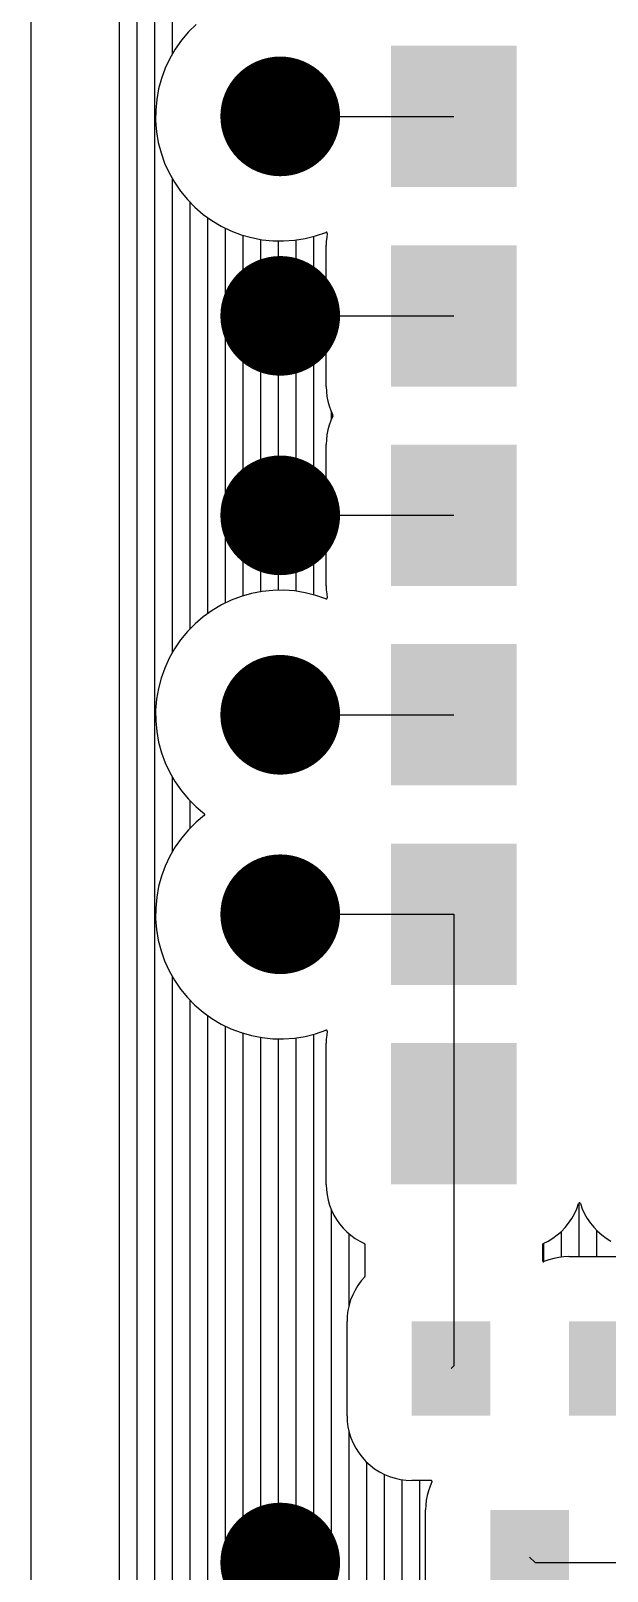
# Model space of a CAD drawing. Extents: x 295 to 953, y 10 to 290.
# Drawn here: x 537 to 558.8, y 170.3 to 228.6 of the extents above; entities that cross this region are included whole.
import ezdxf

# ---------------------------------------------------------------- set-up
doc = ezdxf.new("R2010")
doc.units = 0
doc.header["$LTSCALE"] = 5
doc.header["$MEASUREMENT"] = 0
doc.layers.get('0').update_dxf_attribs({"linetype": 'CONTINUOUS', "lineweight": 25})
doc.layers.add('ART001_PHO', color=7, linetype='CONTINUOUS')

msp = doc.modelspace()

# ---------------------------------------------------------------- linework, layer by layer
at = {"color": 7, "const_width": 2.263}
for points in [[(546.407, 226.454, 1), (546.407, 224.191, 1)], [(546.407, 218.91, 1), (546.407, 216.647, 1)], [(546.407, 211.366, 1), (546.407, 209.103, 1)], [(546.407, 203.823, 1), (546.407, 201.559, 1)], [(546.407, 196.279, 1), (546.407, 194.016, 1)], [(546.407, 171.761, 1), (546.407, 169.498, 1)]]:
    msp.add_lwpolyline(points, format="xyb", close=True, dxfattribs=at)
at = {"color": 7}
for points in [[(551.382, 179.748), (554.352, 179.748), (551.382, 176.184), (554.352, 176.184)], [(557.322, 179.748), (560.292, 179.748), (557.322, 176.184), (560.292, 176.184)], [(554.352, 172.62), (557.322, 172.62), (554.352, 169.056), (557.322, 169.056)]]:
    msp.add_solid(points, dxfattribs=at)
at = {"layer": 'ART001_PHO', "color": 7}
for p, q in [((541.653, 251.052), (541.653, 87.445)), ((540.985, 249.775), (540.985, 88.722)), ((536.978, 246.469), (536.978, 92.029)), ((540.319, 246.469), (540.319, 92.029)), ((542.322, 230.516), (542.322, 227.673)), ((542.939, 228.514), (542.675, 228.201)), ((543.228, 228.802), (542.939, 228.514)), ((542.44, 227.867), (542.234, 227.514)), ((542.675, 228.201), (542.44, 227.867)), ((542.234, 227.514), (542.06, 227.144)), ((541.919, 226.761), (541.811, 226.367)), ((542.06, 227.144), (541.919, 226.761)), ((541.811, 226.367), (541.738, 225.964)), ((541.7, 225.558), (541.697, 225.149)), ((541.738, 225.964), (541.7, 225.558)), ((541.697, 225.149), (541.73, 224.741)), ((546.407, 225.322), (552.971, 225.322)), ((541.73, 224.741), (541.798, 224.338)), ((541.798, 224.338), (541.9, 223.943)), ((541.9, 223.943), (542.037, 223.557)), ((542.037, 223.557), (542.206, 223.185)), ((542.206, 223.185), (542.407, 222.83)), ((542.322, 222.972), (542.322, 205.041)), ((542.407, 222.83), (542.638, 222.492)), ((542.638, 222.492), (542.897, 222.176)), ((542.897, 222.176), (543.183, 221.884)), ((542.99, 222.076), (542.99, 205.937)), ((543.183, 221.884), (543.493, 221.618)), ((543.493, 221.618), (543.825, 221.379)), ((543.658, 221.494), (543.658, 206.52)), ((543.825, 221.379), (544.176, 221.17)), ((544.176, 221.17), (544.544, 220.993)), ((544.326, 221.093), (544.326, 206.92)), ((544.544, 220.993), (544.927, 220.848)), ((544.927, 220.848), (545.32, 220.736)), ((544.995, 220.826), (544.995, 207.188)), ((547.348, 220.704), (547.744, 220.803)), ((547.744, 220.803), (548.135, 220.937)), ((548.138, 220.938), (548.135, 220.937)), ((548.141, 220.939), (548.138, 220.938)), ((548.144, 220.939), (548.141, 220.939)), ((548.148, 220.94), (548.144, 220.939)), ((548.151, 220.94), (548.148, 220.94)), ((548.154, 220.939), (548.151, 220.94)), ((548.157, 220.939), (548.154, 220.939)), ((548.16, 220.938), (548.157, 220.939)), ((548.163, 220.937), (548.16, 220.938)), ((548.166, 220.936), (548.163, 220.937)), ((548.185, 220.896), (548.163, 220.748)), ((548.169, 220.934), (548.166, 220.936)), ((548.171, 220.932), (548.169, 220.934)), ((548.174, 220.93), (548.171, 220.932)), ((548.176, 220.928), (548.174, 220.93)), ((548.178, 220.926), (548.176, 220.928)), ((548.18, 220.923), (548.178, 220.926)), ((548.181, 220.92), (548.18, 220.923)), ((548.183, 220.917), (548.181, 220.92)), ((548.184, 220.914), (548.183, 220.917)), ((548.185, 220.911), (548.184, 220.914)), ((548.185, 220.908), (548.185, 220.911)), ((548.186, 220.905), (548.185, 220.908)), ((548.185, 220.896), (548.186, 220.899)), ((548.186, 220.902), (548.186, 220.905)), ((548.186, 220.899), (548.186, 220.902)), ((545.32, 220.736), (545.721, 220.659)), ((545.663, 220.668), (545.663, 207.345)), ((545.721, 220.659), (546.128, 220.617)), ((546.128, 220.617), (546.536, 220.611)), ((546.331, 220.61), (546.331, 207.404)), ((546.536, 220.611), (546.944, 220.64)), ((546.944, 220.64), (547.348, 220.704)), ((546.999, 220.646), (546.999, 207.367)), ((547.668, 220.781), (547.668, 207.233)), ((548.149, 220.6), (548.145, 220.452)), ((548.145, 215.106), (548.145, 220.452)), ((548.163, 220.748), (548.149, 220.6)), ((546.407, 217.779), (552.971, 217.779)), ((548.145, 217.779), (550.595, 217.779)), ((548.145, 215.106), (548.152, 214.919)), ((548.152, 214.919), (548.173, 214.734)), ((548.173, 214.734), (548.208, 214.551)), ((548.208, 214.551), (548.257, 214.371)), ((548.257, 214.371), (548.32, 214.196)), ((548.321, 213.82), (548.258, 213.644)), ((548.32, 214.196), (548.397, 214.023)), ((548.397, 213.99), (548.321, 213.82)), ((548.336, 214.157), (548.336, 213.856)), ((548.398, 214.02), (548.397, 214.023)), ((548.397, 213.99), (548.398, 213.993)), ((548.399, 214.017), (548.398, 214.02)), ((548.398, 213.993), (548.399, 213.996)), ((548.4, 214.014), (548.399, 214.017)), ((548.399, 213.996), (548.4, 213.999)), ((548.4, 214.011), (548.4, 214.014)), ((548.401, 214.008), (548.4, 214.011)), ((548.4, 214.002), (548.401, 214.005)), ((548.4, 213.999), (548.4, 214.002)), ((548.401, 214.005), (548.401, 214.008)), ((548.173, 213.281), (548.152, 213.096)), ((548.209, 213.464), (548.173, 213.281)), ((548.258, 213.644), (548.209, 213.464)), ((548.152, 213.096), (548.145, 212.908)), ((548.145, 207.562), (548.145, 212.908)), ((546.407, 210.235), (552.971, 210.235)), ((548.145, 210.235), (550.595, 210.235)), ((546.133, 207.396), (545.726, 207.355)), ((546.541, 207.402), (546.133, 207.396)), ((546.949, 207.373), (546.541, 207.402)), ((548.145, 207.562), (548.149, 207.413)), ((548.149, 207.413), (548.163, 207.265)), ((544.181, 206.845), (543.829, 206.637)), ((544.549, 207.023), (544.181, 206.845)), ((544.931, 207.167), (544.549, 207.023)), ((545.325, 207.278), (544.931, 207.167)), ((545.726, 207.355), (545.325, 207.278)), ((547.353, 207.309), (546.949, 207.373)), ((547.749, 207.209), (547.353, 207.309)), ((548.136, 207.076), (547.749, 207.209)), ((548.135, 207.076), (548.138, 207.075)), ((548.138, 207.075), (548.141, 207.074)), ((548.141, 207.074), (548.144, 207.074)), ((548.144, 207.074), (548.148, 207.074)), ((548.148, 207.074), (548.151, 207.074)), ((548.151, 207.074), (548.154, 207.074)), ((548.154, 207.074), (548.157, 207.075)), ((548.157, 207.075), (548.16, 207.075)), ((548.16, 207.075), (548.163, 207.076)), ((548.163, 207.265), (548.185, 207.118)), ((548.163, 207.076), (548.166, 207.078)), ((548.166, 207.078), (548.169, 207.079)), ((548.169, 207.079), (548.171, 207.081)), ((548.171, 207.081), (548.174, 207.083)), ((548.174, 207.083), (548.176, 207.085)), ((548.176, 207.085), (548.178, 207.088)), ((548.178, 207.088), (548.18, 207.09)), ((548.18, 207.09), (548.181, 207.093)), ((548.181, 207.093), (548.183, 207.096)), ((548.183, 207.096), (548.184, 207.099)), ((548.184, 207.099), (548.185, 207.102)), ((548.186, 207.114), (548.185, 207.117)), ((548.185, 207.105), (548.186, 207.108)), ((548.185, 207.102), (548.185, 207.105)), ((548.186, 207.111), (548.186, 207.114)), ((548.186, 207.108), (548.186, 207.111)), ((543.497, 206.399), (543.187, 206.132)), ((543.829, 206.637), (543.497, 206.399)), ((542.901, 205.841), (542.641, 205.525)), ((543.187, 206.132), (542.901, 205.841)), ((542.41, 205.188), (542.208, 204.832)), ((542.641, 205.525), (542.41, 205.188)), ((542.208, 204.832), (542.039, 204.46)), ((541.902, 204.075), (541.799, 203.68)), ((542.039, 204.46), (541.902, 204.075)), ((541.799, 203.68), (541.73, 203.277)), ((541.73, 203.277), (541.697, 202.869)), ((541.697, 202.869), (541.7, 202.461)), ((541.7, 202.461), (541.737, 202.054)), ((546.407, 202.691), (552.971, 202.691)), ((541.737, 202.054), (541.81, 201.652)), ((541.81, 201.652), (541.917, 201.257)), ((541.917, 201.257), (542.058, 200.874)), ((542.058, 200.874), (542.232, 200.504)), ((542.232, 200.504), (542.437, 200.15)), ((542.322, 200.341), (542.322, 197.497)), ((542.437, 200.15), (542.672, 199.816)), ((542.672, 199.816), (542.936, 199.503)), ((542.936, 199.503), (543.225, 199.214)), ((542.99, 199.445), (542.99, 198.393)), ((543.225, 199.214), (543.541, 198.949)), ((543.542, 198.89), (543.228, 198.627)), ((543.544, 198.946), (543.542, 198.949)), ((543.542, 198.89), (543.544, 198.892)), ((543.547, 198.944), (543.544, 198.946)), ((543.544, 198.892), (543.546, 198.894)), ((543.546, 198.894), (543.548, 198.896)), ((543.549, 198.942), (543.547, 198.944)), ((543.548, 198.896), (543.55, 198.899)), ((543.55, 198.939), (543.549, 198.942)), ((543.552, 198.937), (543.55, 198.939)), ((543.55, 198.899), (543.552, 198.901)), ((543.553, 198.934), (543.552, 198.937)), ((543.552, 198.901), (543.553, 198.904)), ((543.554, 198.931), (543.553, 198.934)), ((543.553, 198.904), (543.554, 198.907)), ((543.555, 198.928), (543.554, 198.931)), ((543.554, 198.907), (543.555, 198.91)), ((543.556, 198.925), (543.555, 198.928)), ((543.555, 198.91), (543.556, 198.913)), ((543.556, 198.922), (543.556, 198.925)), ((543.556, 198.919), (543.556, 198.922)), ((543.556, 198.916), (543.556, 198.919)), ((543.556, 198.913), (543.556, 198.916)), ((542.939, 198.339), (542.675, 198.026)), ((543.228, 198.627), (542.939, 198.339)), ((542.44, 197.692), (542.234, 197.339)), ((542.675, 198.026), (542.44, 197.692)), ((542.06, 196.969), (541.919, 196.586)), ((542.234, 197.339), (542.06, 196.969)), ((541.919, 196.586), (541.811, 196.191)), ((541.738, 195.789), (541.7, 195.382)), ((541.811, 196.191), (541.738, 195.789)), ((541.7, 195.382), (541.697, 194.974)), ((541.697, 194.974), (541.73, 194.566)), ((546.407, 195.147), (552.971, 195.147)), ((552.971, 195.147), (552.971, 187.603)), ((541.73, 194.566), (541.798, 194.163)), ((541.798, 194.163), (541.9, 193.768)), ((541.9, 193.768), (542.037, 193.382)), ((542.037, 193.382), (542.206, 193.01)), ((542.206, 193.01), (542.407, 192.654)), ((542.322, 192.797), (542.322, 86.534)), ((542.407, 192.654), (542.638, 192.317)), ((542.638, 192.317), (542.897, 192.001)), ((542.897, 192.001), (543.183, 191.709)), ((542.99, 191.901), (542.99, 85.826)), ((543.183, 191.709), (543.493, 191.443)), ((543.493, 191.443), (543.825, 191.204)), ((543.658, 191.319), (543.658, 85.256)), ((543.825, 191.204), (544.176, 190.995)), ((544.176, 190.995), (544.544, 190.817)), ((544.326, 190.918), (544.326, 84.791)), ((544.544, 190.817), (544.927, 190.672)), ((544.927, 190.672), (545.32, 190.561)), ((544.995, 190.65), (544.995, 84.414)), ((545.32, 190.561), (545.721, 190.484)), ((546.944, 190.464), (547.348, 190.529)), ((547.348, 190.529), (547.744, 190.627)), ((547.668, 190.605), (547.668, 83.573)), ((547.744, 190.627), (548.135, 190.762)), ((548.138, 190.763), (548.135, 190.762)), ((548.141, 190.764), (548.138, 190.763)), ((548.144, 190.764), (548.141, 190.764)), ((548.148, 190.764), (548.144, 190.764)), ((548.151, 190.764), (548.148, 190.764)), ((548.163, 190.573), (548.149, 190.425)), ((548.154, 190.764), (548.151, 190.764)), ((548.157, 190.764), (548.154, 190.764)), ((548.16, 190.763), (548.157, 190.764)), ((548.163, 190.762), (548.16, 190.763)), ((548.166, 190.76), (548.163, 190.762)), ((548.185, 190.72), (548.163, 190.573)), ((548.169, 190.759), (548.166, 190.76)), ((548.171, 190.757), (548.169, 190.759)), ((548.174, 190.755), (548.171, 190.757)), ((548.176, 190.753), (548.174, 190.755)), ((548.178, 190.75), (548.176, 190.753)), ((548.18, 190.748), (548.178, 190.75)), ((548.181, 190.745), (548.18, 190.748)), ((548.183, 190.742), (548.181, 190.745)), ((548.184, 190.739), (548.183, 190.742)), ((548.185, 190.736), (548.184, 190.739)), ((548.185, 190.733), (548.185, 190.736)), ((548.186, 190.73), (548.185, 190.733)), ((548.185, 190.721), (548.186, 190.724)), ((548.186, 190.727), (548.186, 190.73)), ((548.186, 190.724), (548.186, 190.727)), ((545.663, 190.493), (545.663, 84.11)), ((545.721, 190.484), (546.128, 190.442)), ((546.128, 190.442), (546.536, 190.436)), ((546.331, 190.434), (546.331, 83.872)), ((546.536, 190.436), (546.944, 190.464)), ((546.999, 190.471), (546.999, 83.695)), ((548.149, 190.425), (548.145, 190.276)), ((548.145, 184.93), (548.145, 190.276)), ((552.971, 187.603), (552.971, 178.07)), ((548.145, 184.93), (548.153, 184.729)), ((548.153, 184.729), (548.178, 184.53)), ((548.178, 184.53), (548.219, 184.333)), ((548.219, 184.333), (548.276, 184.14)), ((548.276, 184.14), (548.348, 183.953)), ((557.617, 184.007), (557.687, 184.205)), ((557.689, 184.208), (557.688, 184.205)), ((557.69, 184.211), (557.689, 184.208)), ((557.691, 184.214), (557.69, 184.211)), ((557.693, 184.216), (557.691, 184.214)), ((557.691, 184.214), (557.691, 182.198)), ((557.695, 184.219), (557.693, 184.216)), ((557.697, 184.221), (557.695, 184.219)), ((557.7, 184.223), (557.697, 184.221)), ((557.702, 184.225), (557.7, 184.223)), ((557.705, 184.227), (557.702, 184.225)), ((557.708, 184.228), (557.705, 184.227)), ((557.711, 184.229), (557.708, 184.228)), ((557.714, 184.23), (557.711, 184.229)), ((557.717, 184.231), (557.714, 184.23)), ((557.72, 184.231), (557.717, 184.231)), ((557.723, 184.231), (557.72, 184.231)), ((557.726, 184.231), (557.723, 184.231)), ((557.729, 184.231), (557.726, 184.231)), ((557.732, 184.23), (557.729, 184.231)), ((557.735, 184.229), (557.732, 184.23)), ((557.738, 184.228), (557.735, 184.229)), ((557.741, 184.227), (557.738, 184.228)), ((557.744, 184.225), (557.741, 184.227)), ((557.746, 184.223), (557.744, 184.225)), ((557.749, 184.221), (557.746, 184.223)), ((557.751, 184.219), (557.749, 184.221)), ((557.753, 184.216), (557.751, 184.219)), ((557.755, 184.214), (557.753, 184.216)), ((557.756, 184.211), (557.755, 184.214)), ((557.757, 184.208), (557.756, 184.211)), ((557.758, 184.205), (557.757, 184.208)), ((557.759, 184.205), (557.828, 184.01)), ((548.336, 183.982), (548.336, 83.506)), ((548.348, 183.953), (548.436, 183.772)), ((548.436, 183.772), (548.538, 183.599)), ((548.538, 183.599), (548.654, 183.435)), ((557.311, 183.465), (557.428, 183.637)), ((557.428, 183.637), (557.53, 183.818)), ((557.53, 183.818), (557.617, 184.007)), ((557.828, 184.01), (557.914, 183.821)), ((557.914, 183.821), (558.016, 183.64)), ((558.016, 183.64), (558.132, 183.469)), ((548.654, 183.435), (548.783, 183.281)), ((548.783, 183.281), (548.924, 183.138)), ((548.924, 183.138), (549.077, 183.007)), ((549.004, 183.067), (549.004, 180.339)), ((549.077, 183.007), (549.239, 182.889)), ((556.712, 182.895), (556.879, 183.018)), ((556.879, 183.018), (557.036, 183.155)), ((557.023, 183.143), (557.023, 182.18)), ((557.036, 183.155), (557.18, 183.304)), ((557.18, 183.304), (557.311, 183.465)), ((558.132, 183.469), (558.263, 183.308)), ((558.263, 183.308), (558.407, 183.158)), ((558.36, 183.205), (558.36, 182.198)), ((558.407, 183.158), (558.563, 183.022)), ((558.563, 183.022), (558.73, 182.898)), ((549.239, 182.889), (549.411, 182.785)), ((549.411, 182.785), (549.594, 182.694)), ((549.596, 182.693), (549.594, 182.694)), ((549.599, 182.691), (549.596, 182.693)), ((549.601, 182.689), (549.599, 182.691)), ((549.604, 182.687), (549.601, 182.689)), ((549.606, 182.685), (549.604, 182.687)), ((549.608, 182.683), (549.606, 182.685)), ((549.609, 182.68), (549.608, 182.683)), ((549.611, 182.678), (549.609, 182.68)), ((549.612, 182.675), (549.611, 182.678)), ((549.613, 182.672), (549.612, 182.675)), ((549.614, 182.669), (549.613, 182.672)), ((549.615, 182.666), (549.614, 182.669)), ((549.615, 182.663), (549.615, 182.666)), ((549.615, 182.66), (549.615, 182.663)), ((549.615, 181.461), (549.615, 182.66)), ((556.328, 182.669), (556.327, 182.666)), ((556.327, 182.666), (556.327, 182.663)), ((556.327, 182.663), (556.327, 182.66)), ((556.327, 182.66), (556.327, 182.043)), ((556.329, 182.672), (556.328, 182.669)), ((556.33, 182.675), (556.329, 182.672)), ((556.331, 182.678), (556.33, 182.675)), ((556.333, 182.68), (556.331, 182.678)), ((556.334, 182.683), (556.333, 182.68)), ((556.336, 182.685), (556.334, 182.683)), ((556.338, 182.687), (556.336, 182.685)), ((556.341, 182.689), (556.338, 182.687)), ((556.343, 182.691), (556.341, 182.689)), ((556.346, 182.693), (556.343, 182.691)), ((556.348, 182.694), (556.346, 182.693)), ((556.348, 182.694), (556.534, 182.787)), ((556.355, 182.697), (556.355, 182.007)), ((556.534, 182.787), (556.712, 182.895)), ((558.73, 182.898), (558.906, 182.79)), ((556.327, 182.043), (556.327, 182.04)), ((556.327, 182.04), (556.327, 182.037)), ((556.327, 182.037), (556.328, 182.034)), ((556.328, 182.034), (556.329, 182.031)), ((556.329, 182.031), (556.33, 182.028)), ((556.33, 182.028), (556.331, 182.025)), ((556.331, 182.025), (556.333, 182.022)), ((556.333, 182.022), (556.335, 182.02)), ((556.335, 182.02), (556.337, 182.017)), ((556.337, 182.017), (556.339, 182.015)), ((556.339, 182.015), (556.342, 182.013)), ((556.342, 182.013), (556.344, 182.011)), ((556.344, 182.011), (556.347, 182.01)), ((556.347, 182.01), (556.35, 182.009)), ((556.35, 182.009), (556.353, 182.007)), ((556.353, 182.007), (556.356, 182.007)), ((556.356, 182.007), (556.359, 182.006)), ((556.359, 182.006), (556.362, 182.006)), ((556.362, 182.006), (556.366, 182.006)), ((556.366, 182.006), (556.369, 182.006)), ((556.369, 182.006), (556.372, 182.007)), ((556.372, 182.007), (556.375, 182.008)), ((556.375, 182.008), (556.378, 182.009)), ((556.56, 182.076), (556.378, 182.009)), ((556.746, 182.129), (556.56, 182.076)), ((556.936, 182.167), (556.746, 182.129)), ((557.128, 182.19), (556.936, 182.167)), ((557.322, 182.198), (557.128, 182.19)), ((557.322, 182.198), (560.292, 182.198)), ((549.469, 181.279), (549.347, 181.113)), ((549.605, 181.435), (549.469, 181.279)), ((549.605, 181.435), (549.607, 181.437)), ((549.607, 181.437), (549.609, 181.44)), ((549.609, 181.44), (549.611, 181.443)), ((549.611, 181.443), (549.612, 181.445)), ((549.612, 181.445), (549.613, 181.448)), ((549.613, 181.448), (549.614, 181.451)), ((549.614, 181.451), (549.615, 181.454)), ((549.615, 181.457), (549.615, 181.461)), ((549.615, 181.454), (549.615, 181.457)), ((549.147, 180.752), (549.07, 180.56)), ((549.24, 180.937), (549.147, 180.752)), ((549.347, 181.113), (549.24, 180.937)), ((548.967, 180.161), (548.941, 179.956)), ((549.01, 180.363), (548.967, 180.161)), ((549.07, 180.56), (549.01, 180.363)), ((548.941, 179.956), (548.932, 179.748)), ((548.932, 176.184), (548.932, 179.748)), ((552.971, 178.07), (552.867, 177.966)), ((548.932, 176.184), (548.941, 175.97)), ((548.941, 175.97), (548.969, 175.758)), ((548.969, 175.758), (549.015, 175.55)), ((549.004, 175.593), (549.004, 83.49)), ((549.015, 175.55), (549.08, 175.346)), ((549.08, 175.346), (549.161, 175.148)), ((549.161, 175.148), (549.26, 174.959)), ((549.26, 174.959), (549.375, 174.778)), ((549.375, 174.778), (549.505, 174.609)), ((549.505, 174.609), (549.649, 174.451)), ((549.649, 174.451), (549.807, 174.307)), ((549.672, 174.428), (549.672, 83.49)), ((549.807, 174.307), (549.977, 174.177)), ((549.977, 174.177), (550.157, 174.062)), ((550.157, 174.062), (550.347, 173.963)), ((550.341, 173.966), (550.341, 83.49)), ((550.347, 173.963), (550.544, 173.881)), ((550.544, 173.881), (550.748, 173.817)), ((550.748, 173.817), (550.957, 173.771)), ((550.957, 173.771), (551.168, 173.743)), ((551.009, 173.762), (551.009, 83.49)), ((551.168, 173.743), (551.382, 173.733)), ((552.11, 173.733), (551.382, 173.733)), ((551.677, 173.733), (551.677, 83.49)), ((552.143, 173.68), (552.07, 173.513)), ((552.113, 173.733), (552.11, 173.733)), ((552.116, 173.733), (552.113, 173.733)), ((552.119, 173.732), (552.116, 173.733)), ((552.122, 173.731), (552.119, 173.732)), ((552.125, 173.73), (552.122, 173.731)), ((552.128, 173.729), (552.125, 173.73)), ((552.13, 173.727), (552.128, 173.729)), ((552.133, 173.725), (552.13, 173.727)), ((552.135, 173.723), (552.133, 173.725)), ((552.137, 173.721), (552.135, 173.723)), ((552.139, 173.719), (552.137, 173.721)), ((552.141, 173.716), (552.139, 173.719)), ((552.143, 173.713), (552.141, 173.716)), ((552.144, 173.71), (552.143, 173.713)), ((552.143, 173.68), (552.144, 173.683)), ((552.145, 173.708), (552.144, 173.71)), ((552.144, 173.683), (552.145, 173.686)), ((552.146, 173.705), (552.145, 173.708)), ((552.145, 173.686), (552.146, 173.689)), ((552.146, 173.701), (552.146, 173.705)), ((552.147, 173.698), (552.146, 173.701)), ((552.146, 173.689), (552.147, 173.692)), ((552.147, 173.695), (552.147, 173.698)), ((552.147, 173.692), (552.147, 173.695)), ((551.963, 173.164), (551.929, 172.984)), ((552.01, 173.34), (551.963, 173.164)), ((552.07, 173.513), (552.01, 173.34)), ((551.909, 172.803), (551.902, 172.62)), ((551.902, 169.056), (551.902, 172.62)), ((551.929, 172.984), (551.909, 172.803)), ((555.837, 170.838), (556.045, 170.63)), ((556.045, 170.63), (573.716, 170.63))]:
    msp.add_line(p, q, dxfattribs=at)
for points in [[(550.595, 227.995), (555.347, 227.995), (550.595, 222.649), (555.347, 222.649)], [(550.595, 220.452), (555.347, 220.452), (550.595, 215.106), (555.347, 215.106)], [(550.595, 212.908), (555.347, 212.908), (550.595, 207.562), (555.347, 207.562)], [(550.595, 205.364), (555.347, 205.364), (550.595, 200.018), (555.347, 200.018)], [(550.595, 197.82), (555.347, 197.82), (550.595, 192.474), (555.347, 192.474)], [(550.595, 190.276), (555.347, 190.276), (550.595, 184.93), (555.347, 184.93)]]:
    msp.add_solid(points, dxfattribs=at)

doc.saveas('drawing.dxf')
